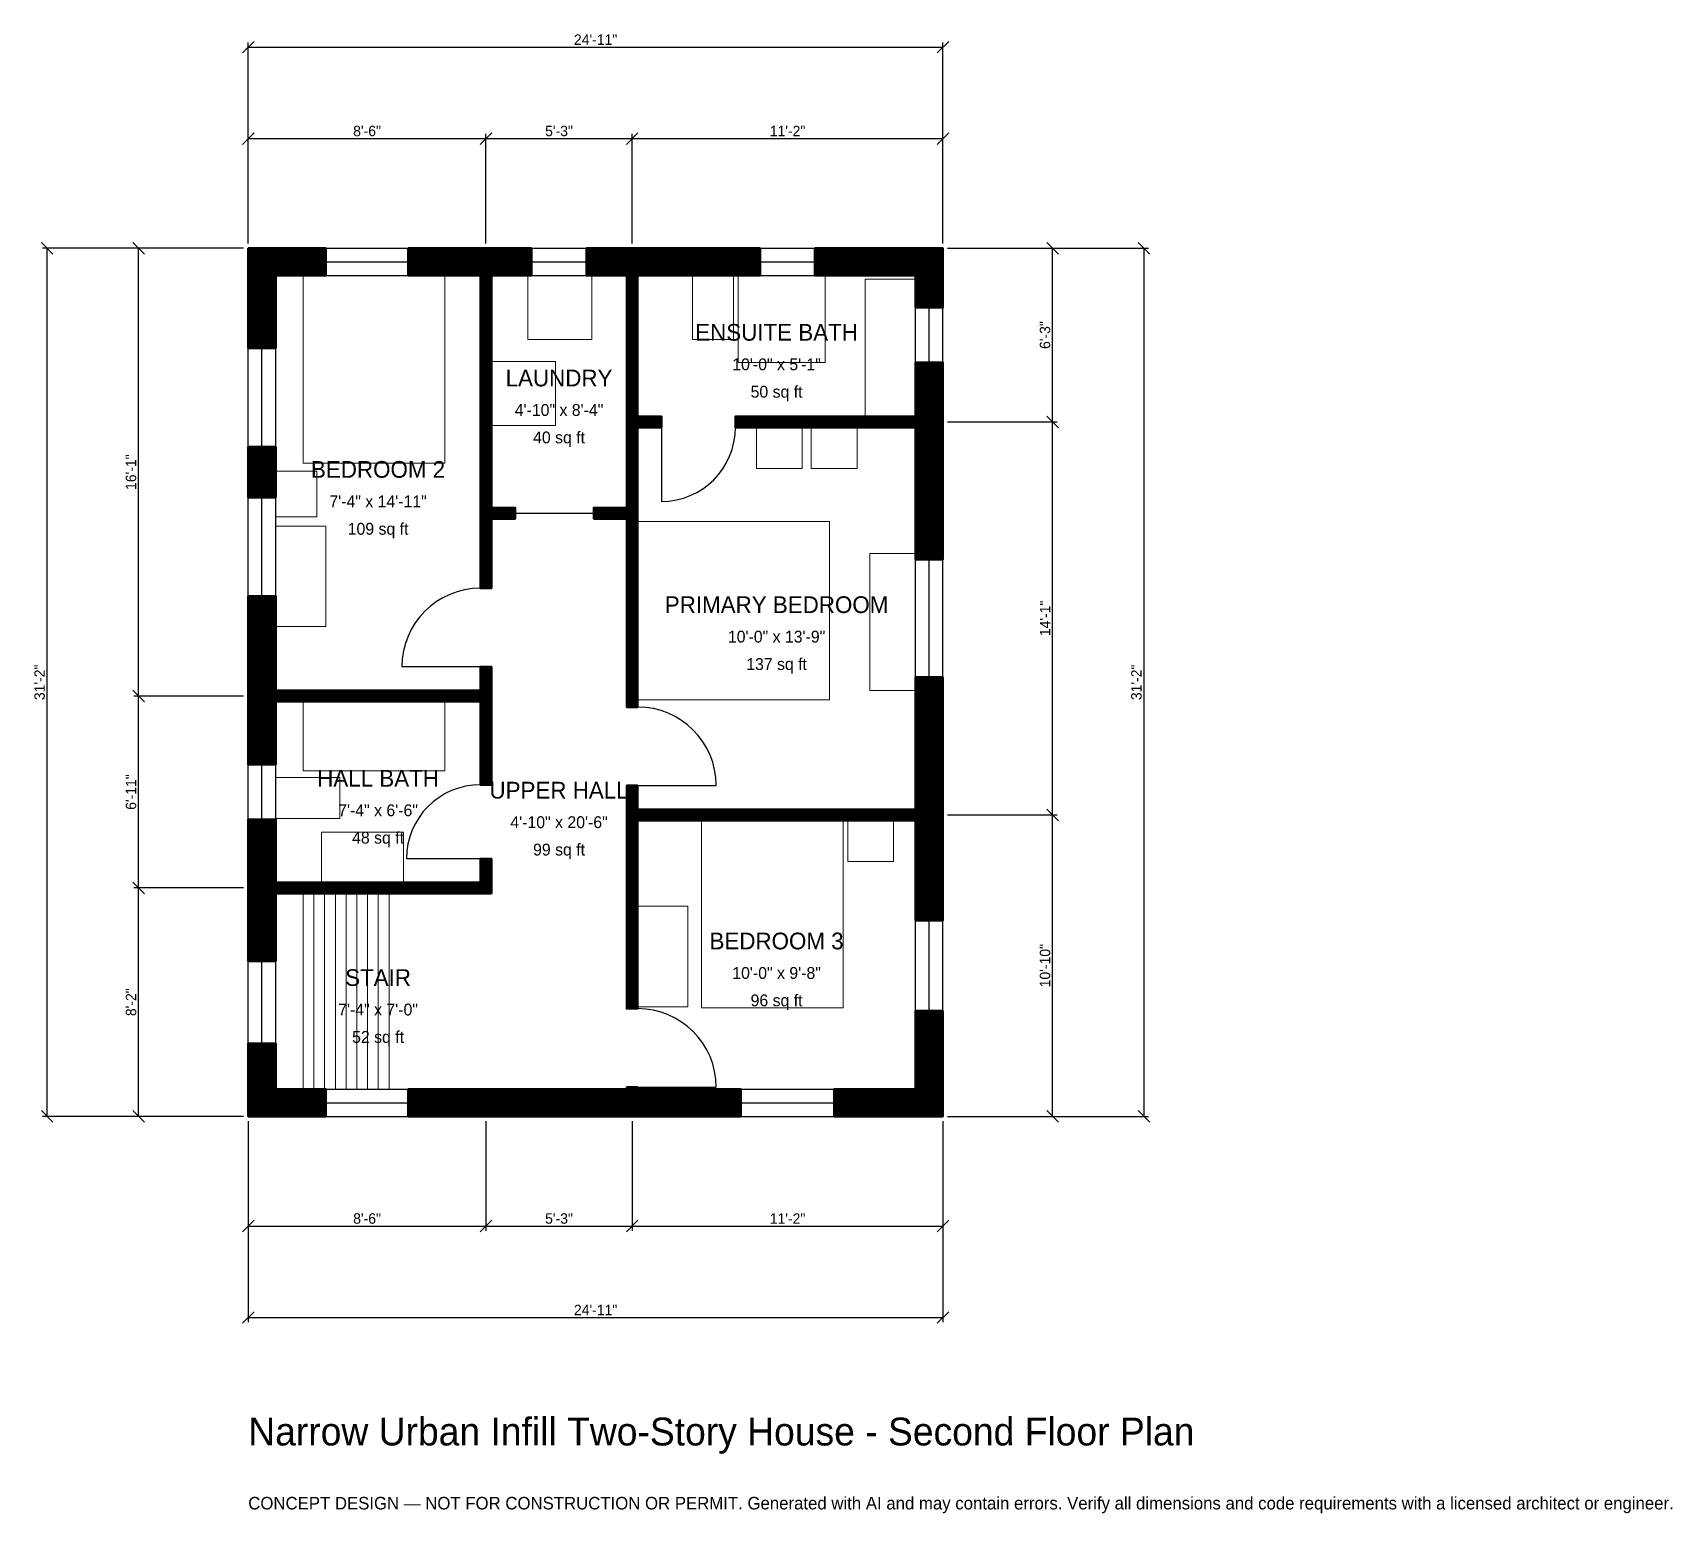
# Model space of a CAD drawing. Header units: inches. Extents: x -93 to 613, y -171 to 467.
import ezdxf
from ezdxf.enums import TextEntityAlignment as Align

# ---------------------------------------------------------------- set-up
doc = ezdxf.new("R2010")
doc.units = ezdxf.units.IN
doc.header["$MEASUREMENT"] = 0
for name, color, linetype, lineweight in [('A-ANNO-DIMS', 1, 'Continuous', 13), ('A-ANNO-TEXT', 7, 'Continuous', 18), ('A-AREA-IDEN', 7, 'Continuous', 18), ('A-DOOR', 2, 'Continuous', 25), ('A-FLOR-FIXT', 9, 'Continuous', 13), ('A-FLOR-STRS', 3, 'Continuous', 18), ('A-FURN', 9, 'Continuous', 13), ('A-GLAZ', 4, 'Continuous', 25), ('A-WALL', 7, 'Continuous', 50), ('A-WALL-PATT', 8, 'Continuous', 13)]:
    doc.layers.add(name, color=color, linetype=linetype, lineweight=lineweight)
doc.dimstyles.new('PLAN', dxfattribs={"dimtxt": 4.5, "dimasz": 3, "dimexe": 2, "dimexo": 2, "dimgap": 1, "dimtad": 1, "dimdec": 0, "dimlunit": 4, "dimtsz": 2.5, "dimcen": 2.5, "dimclrd": 1, "dimclre": 1, "dimazin": 3, "dimtfac": 1, "dimtmove": 0, "dimatfit": 3})

msp = doc.modelspace()

# ---------------------------------------------------------------- hatches: boundary and pattern name
at = {"layer": 'A-WALL-PATT'}
h = msp.add_hatch(dxfattribs=at)
h.set_pattern_fill('ANSI31', color=8, scale=0.8)
h.paths.add_polyline_path([(0, 0), (0, 11.811), (0, 11.811), (0, 31.4961), (11.811, 31.4961), (11.811, 11.811), (33.4646, 11.811), (33.4646, 0), (11.811, 0), (11.811, 0), (0, 0), (0, 0), (0, 0)])
h.paths.add_polyline_path([(0, 92.5197), (0, 96.063), (0, 96.063), (0, 100.7874), (0, 100.7874), (0, 104.3307), (0, 127.9528), (11.811, 127.9528), (11.811, 104.3307), (11.811, 100.7874), (100, 100.7874), (100, 111.0236), (104.7244, 111.0236), (104.7244, 100.7874), (104.7244, 96.063), (100, 96.063), (11.811, 96.063), (11.811, 92.5197), (11.811, 66.9291), (0, 66.9291), (0, 92.5197)])
h.paths.add_polyline_path([(0, 175.1969), (0, 178.7402), (0, 178.7402), (0, 183.4646), (0, 183.4646), (0, 187.0079), (0, 224.147), (11.811, 224.147), (11.811, 187.0079), (11.811, 183.4646), (100, 183.4646), (100, 193.7008), (104.7244, 193.7008), (104.7244, 183.4646), (104.7244, 178.7402), (104.7244, 142.9134), (100, 142.9134), (100, 178.7402), (11.811, 178.7402), (11.811, 175.1969), (11.811, 151.5748), (0, 151.5748), (0, 175.1969)])
h.paths.add_polyline_path([(0, 288.4514), (11.811, 288.4514), (11.811, 266.6667), (0, 266.6667), (0, 288.4514)])
h.paths.add_polyline_path([(0, 362.2047), (0, 362.2047), (0, 374.0157), (0, 374.0157), (0, 374.0158), (11.811, 374.0158), (11.811, 374.0157), (33.4646, 374.0157), (33.4646, 362.2047), (11.811, 362.2047), (11.811, 330.9711), (0, 330.9711), (0, 362.2047)])
h.paths.add_polyline_path([(96.4567, 374.0157), (100, 374.0157), (100, 374.0158), (104.7244, 374.0158), (104.7244, 374.0157), (108.2677, 374.0157), (122.0472, 374.0157), (122.0472, 362.2047), (108.2677, 362.2047), (104.7244, 362.2047), (104.7244, 262.2047), (114.9606, 262.2047), (114.9606, 257.4803), (104.7244, 257.4803), (104.7244, 227.5591), (100, 227.5591), (100, 257.4803), (100, 262.2047), (100, 362.2047), (96.4567, 362.2047), (68.8976, 362.2047), (68.8976, 374.0157), (96.4567, 374.0157)])
h.paths.add_polyline_path([(159.4488, 374.0157), (162.9921, 374.0157), (162.9921, 374.0158), (167.7165, 374.0158), (167.7165, 374.0157), (171.2598, 374.0157), (220.4724, 374.0157), (220.4724, 362.2047), (171.2598, 362.2047), (167.7165, 362.2047), (167.7165, 301.5748), (177.9528, 301.5748), (177.9528, 296.8504), (167.7165, 296.8504), (167.7165, 262.2047), (167.7165, 257.4803), (167.7165, 176.378), (162.9921, 176.378), (162.9921, 257.4803), (148.8189, 257.4803), (148.8189, 262.2047), (162.9921, 262.2047), (162.9921, 296.8504), (162.9921, 301.5748), (162.9921, 362.2047), (159.4488, 362.2047), (145.6693, 362.2047), (145.6693, 374.0157), (159.4488, 374.0157)])
h.paths.add_polyline_path([(287.4016, 374.0157), (287.4016, 374.0158), (299.2126, 374.0158), (299.2126, 374.0157), (299.2126, 374.0157), (299.2126, 362.2047), (299.2126, 362.2047), (299.2126, 348.4252), (287.4016, 348.4252), (287.4016, 362.2047), (244.0945, 362.2047), (244.0945, 374.0157), (287.4016, 374.0157)])
h.paths.add_polyline_path([(299.2126, 305.1181), (299.2126, 301.5748), (299.2126, 301.5748), (299.2126, 296.8504), (299.2126, 296.8504), (299.2126, 293.3071), (299.2126, 239.9606), (287.4016, 239.9606), (287.4016, 293.3071), (287.4016, 296.8504), (209.8425, 296.8504), (209.8425, 301.5748), (287.4016, 301.5748), (287.4016, 305.1181), (287.4016, 324.8031), (299.2126, 324.8031), (299.2126, 305.1181)])
h.paths.add_polyline_path([(299.2126, 135.8268), (299.2126, 132.2835), (299.2126, 132.2835), (299.2126, 127.5591), (299.2126, 127.5591), (299.2126, 124.0157), (299.2126, 84.4488), (287.4016, 84.4488), (287.4016, 124.0157), (287.4016, 127.5591), (167.7165, 127.5591), (167.7165, 46.4567), (162.9921, 46.4567), (162.9921, 127.5591), (162.9921, 132.2835), (162.9921, 142.5197), (167.7165, 142.5197), (167.7165, 132.2835), (287.4016, 132.2835), (287.4016, 135.8268), (287.4016, 189.1732), (299.2126, 189.1732), (299.2126, 135.8268)])
h.paths.add_polyline_path([(299.2126, 11.811), (299.2126, 11.811), (299.2126, 0), (299.2126, 0), (299.2126, 0), (287.4016, 0), (287.4016, 0), (252.3622, 0), (252.3622, 11.811), (287.4016, 11.811), (287.4016, 45.4724), (299.2126, 45.4724), (299.2126, 11.811)])
h.paths.add_polyline_path([(171.2598, 0), (167.7165, 0), (167.7165, 0), (162.9921, 0), (162.9921, 0), (159.4488, 0), (108.2677, 0), (96.4567, 0), (68.8976, 0), (68.8976, 11.811), (96.4567, 11.811), (108.2677, 11.811), (159.4488, 11.811), (162.9921, 11.811), (162.9921, 12.5984), (167.7165, 12.5984), (167.7165, 11.811), (171.2598, 11.811), (212.2047, 11.811), (212.2047, 0), (171.2598, 0)])

# ---------------------------------------------------------------- linework, layer by layer
at = {"layer": 'A-DOOR'}
for p, q in [((177.9528, 296.8504), (177.9528, 264.9606)), ((114.9606, 259.8425), (148.8189, 259.8425)), ((100, 193.7008), (66.1417, 193.7008)), ((167.7165, 142.5197), (201.5748, 142.5197)), ((100, 111.0236), (68.1102, 111.0236)), ((167.7165, 12.5984), (201.5748, 12.5984))]:
    msp.add_line(p, q, dxfattribs=at)
for centre, radius, start, end in [((177.9528, 296.8504), 31.8898, 270, 360), ((100, 193.7008), 33.8583, 90, 180), ((167.7165, 142.5197), 33.8583, 0, 90), ((100, 111.0236), 31.8898, 90, 180), ((167.7165, 12.5984), 33.8583, 0, 90)]:
    msp.add_arc(centre, radius, start, end, dxfattribs=at)
at = {"layer": 'A-FLOR-FIXT'}
for points in [[(191.3386, 334.6457), (209.0551, 334.6457), (209.0551, 362.2047), (191.3386, 362.2047)], [(211.0236, 324.8031), (248.4252, 324.8031), (248.4252, 362.2047), (211.0236, 362.2047)], [(265.748, 301.5748), (287.4016, 301.5748), (287.4016, 360.6299), (265.748, 360.6299)], [(23.622, 148.8189), (84.6457, 148.8189), (84.6457, 178.7402), (23.622, 178.7402)], [(11.811, 128.3465), (39.3701, 128.3465), (39.3701, 146.063), (11.811, 146.063)], [(31.4961, 100.7874), (66.9291, 100.7874), (66.9291, 122.4409), (31.4961, 122.4409)]]:
    msp.add_lwpolyline(points, close=True, dxfattribs=at)
at = {"layer": 'A-FLOR-STRS'}
for p, q in [((23.622, 11.811), (23.622, 96.063)), ((28.248, 11.811), (28.248, 96.063)), ((32.874, 11.811), (32.874, 96.063)), ((37.5, 11.811), (37.5, 96.063)), ((42.126, 11.811), (42.126, 96.063)), ((46.752, 11.811), (46.752, 96.063)), ((51.378, 11.811), (51.378, 96.063)), ((56.0039, 11.811), (56.0039, 96.063)), ((60.6299, 11.811), (60.6299, 96.063))]:
    msp.add_line(p, q, dxfattribs=at)
at = {"layer": 'A-FURN'}
for points in [[(23.622, 281.4961), (84.6457, 281.4961), (84.6457, 362.2047), (23.622, 362.2047)], [(120.4724, 334.6457), (148.0315, 334.6457), (148.0315, 362.2047), (120.4724, 362.2047)], [(104.7244, 297.6378), (132.2835, 297.6378), (132.2835, 325.1969), (104.7244, 325.1969)], [(218.8976, 279.1339), (238.5827, 279.1339), (238.5827, 296.8504), (218.8976, 296.8504)], [(242.5197, 279.1339), (262.2047, 279.1339), (262.2047, 296.8504), (242.5197, 296.8504)], [(11.811, 258.2677), (29.5276, 258.2677), (29.5276, 277.9528), (11.811, 277.9528)], [(11.811, 211.0236), (33.4646, 211.0236), (33.4646, 254.3307), (11.811, 254.3307)], [(167.7165, 179.5276), (250.3937, 179.5276), (250.3937, 256.2992), (167.7165, 256.2992)], [(267.7165, 183.4646), (287.4016, 183.4646), (287.4016, 242.5197), (267.7165, 242.5197)], [(195.2756, 46.8504), (256.2992, 46.8504), (256.2992, 127.5591), (195.2756, 127.5591)], [(258.2677, 109.8425), (277.9528, 109.8425), (277.9528, 127.5591), (258.2677, 127.5591)], [(167.7165, 47.2441), (189.3701, 47.2441), (189.3701, 90.5512), (167.7165, 90.5512)]]:
    msp.add_lwpolyline(points, close=True, dxfattribs=at)
at = {"layer": 'A-GLAZ'}
for p, q in [((33.4646, 374.0157), (68.8976, 374.0157)), ((33.4646, 368.1102), (68.8976, 368.1102)), ((122.0472, 374.0157), (145.6693, 374.0157)), ((122.0472, 368.1102), (145.6693, 368.1102)), ((220.4724, 374.0157), (244.0945, 374.0157)), ((220.4724, 368.1102), (244.0945, 368.1102)), ((33.4646, 362.2047), (68.8976, 362.2047)), ((122.0472, 362.2047), (145.6693, 362.2047)), ((220.4724, 362.2047), (244.0945, 362.2047)), ((287.4016, 324.8031), (287.4016, 348.4252)), ((293.3071, 324.8031), (293.3071, 348.4252)), ((299.2126, 324.8031), (299.2126, 348.4252)), ((0, 288.4514), (0, 330.9711)), ((5.9055, 288.4514), (5.9055, 330.9711)), ((11.811, 288.4514), (11.811, 330.9711)), ((0, 224.147), (0, 266.6667)), ((5.9055, 224.147), (5.9055, 266.6667)), ((11.811, 224.147), (11.811, 266.6667)), ((287.4016, 189.1732), (287.4016, 239.9606)), ((293.3071, 189.1732), (293.3071, 239.9606)), ((299.2126, 189.1732), (299.2126, 239.9606)), ((0, 127.9528), (0, 151.5748)), ((5.9055, 127.9528), (5.9055, 151.5748)), ((11.811, 127.9528), (11.811, 151.5748)), ((287.4016, 45.4724), (287.4016, 84.4488)), ((293.3071, 45.4724), (293.3071, 84.4488)), ((299.2126, 45.4724), (299.2126, 84.4488)), ((0, 31.4961), (0, 66.9291)), ((5.9055, 31.4961), (5.9055, 66.9291)), ((11.811, 31.4961), (11.811, 66.9291)), ((33.4646, 11.811), (68.8976, 11.811)), ((212.2047, 11.811), (252.3622, 11.811)), ((33.4646, 5.9055), (68.8976, 5.9055)), ((33.4646, 0), (68.8976, 0)), ((212.2047, 5.9055), (252.3622, 5.9055)), ((212.2047, 0), (252.3622, 0))]:
    msp.add_line(p, q, dxfattribs=at)
at = {"layer": 'A-WALL'}
for points in [[(0, 362.2047), (0, 362.2047), (0, 374.0157), (0, 374.0157), (0, 374.0158), (11.811, 374.0158), (11.811, 374.0157), (33.4646, 374.0157), (33.4646, 362.2047), (11.811, 362.2047), (11.811, 330.9711), (0, 330.9711), (0, 362.2047)], [(96.4567, 374.0157), (100, 374.0157), (100, 374.0158), (104.7244, 374.0158), (104.7244, 374.0157), (108.2677, 374.0157), (122.0472, 374.0157), (122.0472, 362.2047), (108.2677, 362.2047), (104.7244, 362.2047), (104.7244, 262.2047), (114.9606, 262.2047), (114.9606, 257.4803), (104.7244, 257.4803), (104.7244, 227.5591), (100, 227.5591), (100, 257.4803), (100, 262.2047), (100, 362.2047), (96.4567, 362.2047), (68.8976, 362.2047), (68.8976, 374.0157), (96.4567, 374.0157)], [(159.4488, 374.0157), (162.9921, 374.0157), (162.9921, 374.0158), (167.7165, 374.0158), (167.7165, 374.0157), (171.2598, 374.0157), (220.4724, 374.0157), (220.4724, 362.2047), (171.2598, 362.2047), (167.7165, 362.2047), (167.7165, 301.5748), (177.9528, 301.5748), (177.9528, 296.8504), (167.7165, 296.8504), (167.7165, 262.2047), (167.7165, 257.4803), (167.7165, 176.378), (162.9921, 176.378), (162.9921, 257.4803), (148.8189, 257.4803), (148.8189, 262.2047), (162.9921, 262.2047), (162.9921, 296.8504), (162.9921, 301.5748), (162.9921, 362.2047), (159.4488, 362.2047), (145.6693, 362.2047), (145.6693, 374.0157), (159.4488, 374.0157)], [(287.4016, 374.0157), (287.4016, 374.0158), (299.2126, 374.0158), (299.2126, 374.0157), (299.2126, 374.0157), (299.2126, 362.2047), (299.2126, 362.2047), (299.2126, 348.4252), (287.4016, 348.4252), (287.4016, 362.2047), (244.0945, 362.2047), (244.0945, 374.0157), (287.4016, 374.0157)], [(299.2126, 305.1181), (299.2126, 301.5748), (299.2126, 301.5748), (299.2126, 296.8504), (299.2126, 296.8504), (299.2126, 293.3071), (299.2126, 239.9606), (287.4016, 239.9606), (287.4016, 293.3071), (287.4016, 296.8504), (209.8425, 296.8504), (209.8425, 301.5748), (287.4016, 301.5748), (287.4016, 305.1181), (287.4016, 324.8031), (299.2126, 324.8031), (299.2126, 305.1181)], [(0, 288.4514), (11.811, 288.4514), (11.811, 266.6667), (0, 266.6667), (0, 288.4514)], [(0, 175.1969), (0, 178.7402), (0, 178.7402), (0, 183.4646), (0, 183.4646), (0, 187.0079), (0, 224.147), (11.811, 224.147), (11.811, 187.0079), (11.811, 183.4646), (100, 183.4646), (100, 193.7008), (104.7244, 193.7008), (104.7244, 183.4646), (104.7244, 178.7402), (104.7244, 142.9134), (100, 142.9134), (100, 178.7402), (11.811, 178.7402), (11.811, 175.1969), (11.811, 151.5748), (0, 151.5748), (0, 175.1969)], [(299.2126, 135.8268), (299.2126, 132.2835), (299.2126, 132.2835), (299.2126, 127.5591), (299.2126, 127.5591), (299.2126, 124.0157), (299.2126, 84.4488), (287.4016, 84.4488), (287.4016, 124.0157), (287.4016, 127.5591), (167.7165, 127.5591), (167.7165, 46.4567), (162.9921, 46.4567), (162.9921, 127.5591), (162.9921, 132.2835), (162.9921, 142.5197), (167.7165, 142.5197), (167.7165, 132.2835), (287.4016, 132.2835), (287.4016, 135.8268), (287.4016, 189.1732), (299.2126, 189.1732), (299.2126, 135.8268)], [(0, 92.5197), (0, 96.063), (0, 96.063), (0, 100.7874), (0, 100.7874), (0, 104.3307), (0, 127.9528), (11.811, 127.9528), (11.811, 104.3307), (11.811, 100.7874), (100, 100.7874), (100, 111.0236), (104.7244, 111.0236), (104.7244, 100.7874), (104.7244, 96.063), (100, 96.063), (11.811, 96.063), (11.811, 92.5197), (11.811, 66.9291), (0, 66.9291), (0, 92.5197)], [(299.2126, 11.811), (299.2126, 11.811), (299.2126, 0), (299.2126, 0), (299.2126, 0), (287.4016, 0), (287.4016, 0), (252.3622, 0), (252.3622, 11.811), (287.4016, 11.811), (287.4016, 45.4724), (299.2126, 45.4724), (299.2126, 11.811)], [(0, 0), (0, 11.811), (0, 11.811), (0, 31.4961), (11.811, 31.4961), (11.811, 11.811), (33.4646, 11.811), (33.4646, 0), (11.811, 0), (11.811, 0), (0, 0), (0, 0), (0, 0)], [(171.2598, 0), (167.7165, 0), (167.7165, 0), (162.9921, 0), (162.9921, 0), (159.4488, 0), (108.2677, 0), (96.4567, 0), (68.8976, 0), (68.8976, 11.811), (96.4567, 11.811), (108.2677, 11.811), (159.4488, 11.811), (162.9921, 11.811), (162.9921, 12.5984), (167.7165, 12.5984), (167.7165, 11.811), (171.2598, 11.811), (212.2047, 11.811), (212.2047, 0), (171.2598, 0)]]:
    msp.add_lwpolyline(points, close=True, dxfattribs=at)

# ---------------------------------------------------------------- texts
at = {"layer": 'A-ANNO-TEXT'}
for s, height, p in [('Narrow Urban Infill Two-Story House - Second Floor Plan', 12, (0, -141.7323)), ('CONCEPT DESIGN — NOT FOR CONSTRUCTION OR PERMIT. Generated with AI and may contain errors. Verify all dimensions and code requirements with a licensed architect or engineer.', 5.4, (0, -169.2913))]:
    msp.add_text(s, height=height, dxfattribs=at).set_placement(p)
at = {"layer": 'A-AREA-IDEN'}
for s, height, p in [('ENSUITE BATH', 7.2, (227.5591, 337.7953)), ('10\'-0" x 5\'-1"', 5.1, (227.5591, 324.0157)), ('LAUNDRY', 7.2, (133.8583, 318.1102)), ('50 sq ft', 5.1, (227.5591, 312.2047)), ('4\'-10" x 8\'-4"', 5.1, (133.8583, 304.3307)), ('40 sq ft', 5.1, (133.8583, 292.5197)), ('BEDROOM 2', 7.2, (55.9055, 278.7402)), ('7\'-4" x 14\'-11"', 5.1, (55.9055, 264.9606)), ('109 sq ft', 5.1, (55.9055, 253.1496)), ('PRIMARY BEDROOM', 7.2, (227.5591, 220.4724)), ('10\'-0" x 13\'-9"', 5.1, (227.5591, 206.6929)), ('137 sq ft', 5.1, (227.5591, 194.8819)), ('HALL BATH', 7.2, (55.9055, 145.6693)), ('UPPER HALL', 7.2, (133.8583, 140.5512)), ('7\'-4" x 6\'-6"', 5.1, (55.9055, 131.8898)), ('4\'-10" x 20\'-6"', 5.1, (133.8583, 126.7717)), ('48 sq ft', 5.1, (55.9055, 120.0787)), ('99 sq ft', 5.1, (133.8583, 114.9606)), ('BEDROOM 3', 7.2, (227.5591, 75.5906)), ('10\'-0" x 9\'-8"', 5.1, (227.5591, 61.811)), ('STAIR', 7.2, (55.9055, 59.8425)), ('96 sq ft', 5.1, (227.5591, 50)), ('7\'-4" x 7\'-0"', 5.1, (55.9055, 46.063)), ('52 sq ft', 5.1, (55.9055, 34.252))]:
    msp.add_text(s, height=height, dxfattribs=at).set_placement(p, align=Align.MIDDLE_CENTER)

# ---------------------------------------------------------------- dimensions: what is measured, and where the dimension line sits
at = {"layer": 'A-ANNO-DIMS'}
for base, p1, p2, text in [((0, 460.6299), (0, 374.0157), (299.2126, 374.0157), '24\'-11"'), ((0, 421.2598), (0, 374.0157), (102.3622, 374.0157), '8\'-6"'), ((102.3622, 421.2598), (102.3622, 374.0157), (165.3543, 374.0157), '5\'-3"'), ((165.3543, 421.2598), (165.3543, 374.0157), (299.2126, 374.0157), '11\'-2"'), ((0, -47.2441), (0, 0), (102.3622, 0), '8\'-6"'), ((0, -86.6142), (0, 0), (299.2126, 0), '24\'-11"'), ((102.3622, -47.2441), (102.3622, 0), (165.3543, 0), '5\'-3"'), ((165.3543, -47.2441), (165.3543, 0), (299.2126, 0), '11\'-2"')]:
    msp.add_linear_dim(base=base, p1=p1, p2=p2, text=text, dimstyle='PLAN', dxfattribs=at).render()
for base, p1, p2, text in [((-86.6142, 0), (0, 0), (0, 374.0157), '31\'-2"'), ((-47.2441, 181.1024), (0, 181.1024), (0, 374.0157), '16\'-1"'), ((346.4567, 299.2126), (299.2126, 299.2126), (299.2126, 374.0157), '6\'-3"'), ((385.8268, 0), (299.2126, 0), (299.2126, 374.0157), '31\'-2"'), ((346.4567, 129.9213), (299.2126, 129.9213), (299.2126, 299.2126), '14\'-1"'), ((-47.2441, 98.4252), (0, 98.4252), (0, 181.1024), '6\'-11"'), ((346.4567, 0), (299.2126, 0), (299.2126, 129.9213), '10\'-10"'), ((-47.2441, 0), (0, 0), (0, 98.4252), '8\'-2"')]:
    msp.add_linear_dim(base=base, p1=p1, p2=p2, angle=90, text=text, dimstyle='PLAN', dxfattribs=at).render()

doc.saveas('drawing.dxf')
